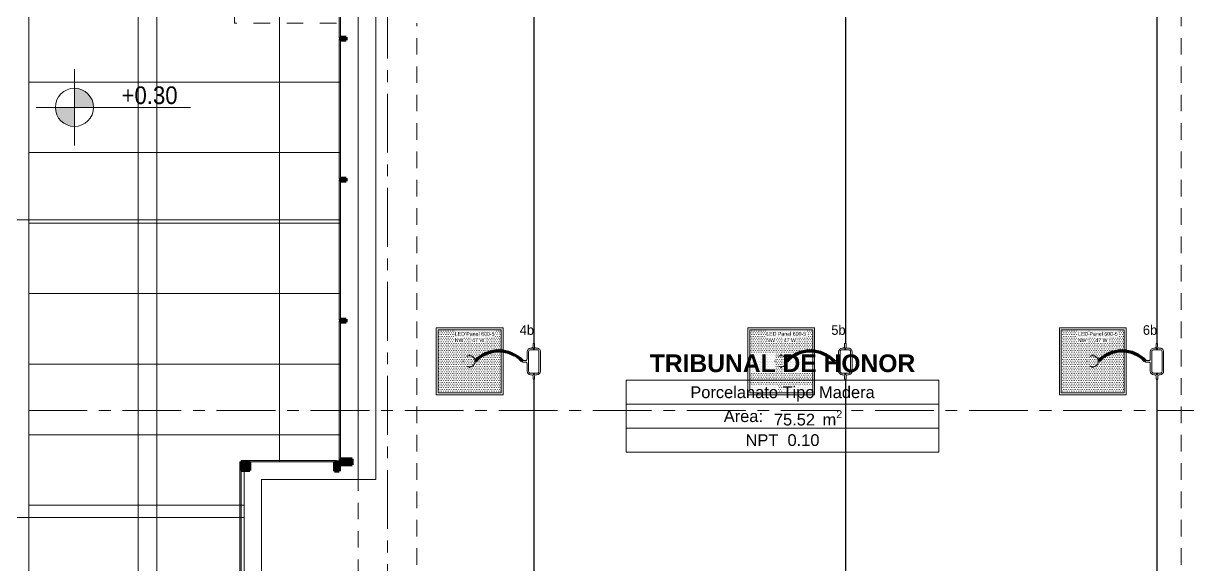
# Model space of a CAD drawing. Header units: inches. Extents: x -38 to 5698, y -33 to 92.
# Drawn here: x 6.22 to 16.13, y 33.09 to 37.7 of the extents above; entities that cross this region are included whole.
import ezdxf
from ezdxf.lldxf.tags import DXFTag

# ---------------------------------------------------------------- set-up
doc = ezdxf.new("R2010")
doc.units = ezdxf.units.IN
doc.header["$MEASUREMENT"] = 0
doc.set_wipeout_variables(frame=1)
for name, pattern in [('CONTINUA', [0]), ('DASHED', [0.75, 0.5, -0.25]), ('Hidden Line', [0.195611, 0.141111, -0.0545]), ('HIDDEN2', [0.1875, 0.125, -0.0625]), ('Punto & Raya', [0.65, 0.5, -0.075, 0, -0.075]), ('Rayas', [0.282222, 0.141111, -0.141111]), ('Wipeout_Contour', [1, 0, -1])]:
    doc.linetypes.add(name, pattern=pattern)
for name, color, linetype, lineweight in [('00_IE_Luminarias', 6, 'Continuous', 30), ('ALUMBRADO_CONDUIT', 30, 'CONDUIT1', 30), ('Bancas', 1, 'Continuous', 13), ('CABLEADO EXT.', 3, 'PVCSUBT', 30), ('Luminarias', 5, 'Continuous', 20), ('Simb_Alumbrado', 140, 'CONTINUA', 30)]:
    doc.layers.add(name, color=color, linetype=linetype, lineweight=lineweight)
for name, color, linetype in [('02 _ ARQ _ ALB _ Ejes Generales', 7, 'Continuous'), ('02 _ ARQ _ ZON _ Espacio.3D', 7, 'Continuous'), ('08 _ STR _ EXT _ 07 Losa Aligerada', 7, 'Continuous'), ('08 _ STR _ EXT _ 09 Vigas', 7, 'Continuous'), ('Acabado - Muros', 7, 'Continuous'), ('ESQUEMAS', 7, 'Continuous'), ('Estructura - 03 LOSA', 7, 'Continuous'), ('Estructura - 04 MURO', 7, 'Continuous'), ('Marcador - Secciones', 251, 'Continuous')]:
    doc.layers.add(name, color=color, linetype=linetype)
doc.styles.add('Estilo_Generado_1', font='swisseb.ttf')
doc.styles.add('Estilo_Generado_4', font='swisse.ttf')
doc.styles.add('Estilo_Generado_7', font='swisse.ttf')
doc.styles.add('{18b73a54-fa43-428c-adcb-c1c7bbdf2c84}', font='Simplex.shx')
tags = doc.linetypes.add('CONDUIT1', pattern='A,1,-0.19772,["con",{18b73a54-fa43-428c-adcb-c1c7bbdf2c84},S=0.2,R=0,X=0,Y=-0.065594],-0.593642', length=1.791362).pattern_tags.tags
tags[6] = DXFTag(74, 10)
tags = doc.linetypes.add('PVCSUBT', pattern='A,0.6,-0.3,0.6,-0.075691,["PVC",Standard,S=0.2,R=0,X=0,Y=-0.093724],-0.621005', length=2.196696).pattern_tags.tags
tags[10] = DXFTag(74, 10)

# ---------------------------------------------------------------- blocks, each defined once
blk = doc.blocks.new('*U270')
at = {"layer": 'Luminarias', "linetype": 'DASHED', "lineweight": 0, "ltscale": 0.05}
blk.add_lwpolyline([(0, -0.0045), (0, 0.0045)], dxfattribs=at)
blk = doc.blocks.new('*U271')
at = {"color": 0, "linetype": 'ByBlock', "lineweight": -2, "transparency": 16777216}
for p, rotation in [((-0.05, 0), 90), ((0, -0.05), 180), ((0.05, 0), 269.9999999999999)]:
    blk.add_blockref('*U270', p, dxfattribs=dict(at, rotation=rotation))
blk.add_blockref('*U270', (0, 0.05), dxfattribs=at)
blk = doc.blocks.new('PANEL LED 50W')
at = {"layer": 'Luminarias'}
h = blk.add_hatch(dxfattribs=at)
h.set_pattern_fill('DOTS', color=4, scale=0.009097)
h.set_pattern_definition([(0, (0, -2e-14), (0.0072206, 0.01444116), [0, -0.01444116])])
h.paths.add_polyline_path([(-0.2574, -0.2574), (0.2574, -0.2574), (0.2574, 0.2574), (-0.2574, 0.2574)])
h.paths.add_polyline_path([(-0.1296, 0.0974), (0.1849, 0.0974), (0.1849, 0.2469), (-0.1296, 0.2469)], flags=24)
at = {"layer": 'Luminarias', "color": 4, "lineweight": 0}
for points in [[(-0.2729, 0.2729), (0.2729, 0.2729), (0.2729, -0.2729), (-0.2729, -0.2729)], [(-0.2574, -0.2574), (0.2574, -0.2574), (0.2574, 0.2574), (-0.2574, 0.2574)]]:
    blk.add_lwpolyline(points, close=True, dxfattribs=at)
at = {"layer": 'Luminarias', "color": 4, "linetype": 'DASHED', "lineweight": 0, "ltscale": 0.01}
blk.add_circle((0, 0), 0.0455, dxfattribs=at)
at = {"color": 4}
blk.add_blockref('*U271', (0, 0), dxfattribs=at)
at = {"layer": 'Luminarias', "color": 4, "insert": (-0.1218, 0.2392), "char_height": 0.030929, "width": 0.382855, "attachment_point": 1}
blk.add_mtext('{\\Ftxt|c0;LED Panel 600-5 - NW      47 W}', dxfattribs=at)
blk = doc.blocks.new('oval t')
at = {"layer": 'Simb_Alumbrado', "lineweight": 13}
blk.add_lwpolyline([(0.0141, 0.0102, -0.414214), (0.0041, 0.0202), (0.0041, 0.0416), (-0.0056, 0.0416), (-0.0056, 0.0202, -0.414214), (-0.0156, 0.0102), (-0.0659, 0.0102, 0.414214), (-0.0899, -0.0138), (-0.0899, -0.0183, -0.414214), (-0.1019, -0.0303), (-0.1213, -0.0303), (-0.1213, -0.04), (-0.1016, -0.04, -0.451917), (-0.0897, -0.0535, 0.451917), (-0.0659, -0.0805), (0.0659, -0.0805, 0.414214), (0.0899, -0.0566), (0.0899, -0.0512, -0.398753), (0.1019, -0.0401), (0.1213, -0.0401), (0.1213, -0.0304), (0.1019, -0.0304, -0.368669), (0.0899, -0.0176), (0.0899, -0.0138, 0.414214), (0.0659, 0.0102), (0.0141, 0.0102)], format="xyb", dxfattribs=at)
blk.add_lwpolyline([(-0.0659, 0), (0.0659, 0, -0.414214), (0.0797, -0.0138), (0.0797, -0.0566, -0.414214), (0.0659, -0.0703), (-0.0659, -0.0703, -0.414214), (-0.0797, -0.0566), (-0.0797, -0.0138, -0.414214)], format="xyb", close=True, dxfattribs=at)
for points in [[(-0.0911, -0.0352), (-0.0828, -0.0352)], [(-0.0869, -0.031), (-0.0869, -0.0394)], [(0.0837, -0.0352), (0.0921, -0.0352)], [(0.0879, -0.031), (0.0879, -0.0394)]]:
    blk.add_lwpolyline(points, dxfattribs=at)
for centre in [(-0.0869, -0.0352), (0.0879, -0.0352)]:
    blk.add_circle(centre, 0.00419, dxfattribs=at)

msp = doc.modelspace()

# ---------------------------------------------------------------- hatches: boundary and pattern name
at = {"linetype": 'Continuous', "lineweight": 13, "true_color": 0x636466}
for points in [[(6.6582, 36.9847), (6.8207, 36.9847), (6.8083, 37.0469), (6.7731, 37.0996), (6.7204, 37.1348), (6.6582, 37.1472)], [(6.6582, 36.9847), (6.4957, 36.9847), (6.5081, 36.9225), (6.5433, 36.8698), (6.596, 36.8346), (6.6582, 36.8222)]]:
    msp.add_hatch(color=251, dxfattribs=at).paths.add_polyline_path(points)
at = {"layer": 'Estructura - 03 LOSA', "linetype": 'Continuous', "lineweight": 13}
h = msp.add_hatch(dxfattribs=at)
h.set_pattern_fill('CEMENTO_PULIDO_Y_BRUÑADO_FA', color=251, style=0, pattern_type=2)
h.set_pattern_definition([(360, (3.7574, 18.3027), (0, 2.53199), []), (90, (3.7574, 18.3027), (-3.6, 0), [])])
h.paths.add_polyline_path([(2.17, 26.0501), (8.8212, 26.0501), (8.8218, 29.4531), (8.822, 30.7001), (8.2502, 30.7001), (8.25, 33.82), (9.07, 33.82), (9.07, 39.9), (23.57, 39.9), (51.57, 39.9), (51.57, 23.3822), (52.92, 23.3822), (52.92, 40.85), (9.07, 40.85), (2.17, 40.85)])

# ---------------------------------------------------------------- linework, layer by layer
at = {"color": 251, "linetype": 'Continuous', "lineweight": 13, "true_color": 0x636466}
for p, q in [((6.6582, 36.6597), (6.6582, 37.3097)), ((6.3332, 36.9847), (7.6445, 36.9847))]:
    msp.add_line(p, q, dxfattribs=at)
msp.add_circle((6.6582, 36.9847), 0.1625, dxfattribs=at)
at = {"layer": '02 _ ARQ _ ALB _ Ejes Generales', "color": 251, "linetype": 'Punto & Raya', "lineweight": 13}
msp.add_line((9.32, 45.9), (9.32, 2.05), dxfattribs=at)
at = {"layer": '02 _ ARQ _ ZON _ Espacio.3D', "color": 252, "linetype": 'Continuous', "lineweight": 13}
for p, q in [((11.3516, 34.6636), (11.3516, 34.0529)), ((11.3516, 34.6636), (14.0081, 34.6636)), ((14.0081, 34.0529), (14.0081, 34.6636)), ((14.0081, 34.46), (11.3516, 34.46)), ((11.3516, 34.2565), (14.0081, 34.2565)), ((14.0081, 34.0529), (11.3516, 34.0529))]:
    msp.add_line(p, q, dxfattribs=at)
at = {"layer": '02 _ ARQ _ ZON _ Espacio.3D', "color": 254, "linetype": 'Continuous', "lineweight": 0, "flags": 128}
msp.add_lwpolyline([(8.25, 30.9531), (9.57, 30.9531), (9.57, 30.2), (10.07, 30.2), (10.07, 29.75), (16.07, 29.75), (16.07, 31.0002), (16.52, 31.0002), (16.5199, 39), (16.0699, 39), (16.07, 39.9), (9.97, 39.9), (9.97, 39.4), (9.57, 39.4), (9.57, 39), (9.07, 39), (9.07, 33.82), (8.25, 33.82)], close=True, dxfattribs=at)
at = {"layer": '08 _ STR _ EXT _ 07 Losa Aligerada', "color": 254, "linetype": 'Rayas', "lineweight": 18, "flags": 128}
msp.add_lwpolyline([(8.17, 27.9392), (7.67, 27.9392), (7.67, 5.8), (25.2353, 5.8), (25.2353, 7.2), (30.4315, 7.2), (30.4315, 6.0005), (37.07, 6.0005), (37.07, 3.3753), (44.57, 3.3753), (44.57, 6.05), (52.32, 6.05), (52.32, 14.9999), (51.57, 14.9999), (51.57, 18.1001), (51.57, 18.1001), (51.57, 20.35), (46.67, 20.35), (46.67, 22.35), (46.67, 22.6), (46.67, 24.5), (46.67, 24.75), (46.67, 26.75), (51.57, 26.75), (51.57, 29.7), (51.57, 29.7), (51.57, 35.2005), (52.52, 35.2005), (52.52, 41.1), (38.9553, 41.1), (38.9553, 40.8001), (34.0478, 40.8001), (34.0478, 40.5001), (23.37, 40.5001), (23.37, 43.8736), (16.2699, 43.8736), (16.2699, 39.9), (11.1201, 39.9), (11.1201, 40.95), (8.02, 40.95), (8.02, 37.7), (9.07, 37.7), (9.07, 33.9), (8.17, 33.9)], close=True, dxfattribs=at)
at = {"layer": '08 _ STR _ EXT _ 07 Losa Aligerada', "color": 254, "linetype": 'Continuous', "lineweight": 18, "flags": 128}
msp.add_lwpolyline([(51.57, 39.9), (9.07, 39.9), (9.07, 33.82), (8.25, 33.82), (8.25, 30.7), (9.07, 30.7), (9.07, 17.4)], dxfattribs=at)
at = {"layer": '08 _ STR _ EXT _ 09 Vigas', "color": 251, "linetype": 'Hidden Line', "lineweight": 13}
for p, q in [((16.07, 30.2), (16.07, 39.4)), ((9.57, 30.2), (9.57, 37.7))]:
    msp.add_line(p, q, dxfattribs=at)
at = {"layer": 'ALUMBRADO_CONDUIT', "color": 30, "lineweight": 30, "ltscale": 0.4, "true_color": 0xf26722}
for p, q in [((10.5645, 37.9789), (10.5644, 34.9761)), ((13.2145, 37.9789), (13.2144, 34.9761)), ((15.8645, 37.9789), (15.8644, 34.9761)), ((10.5645, 34.6719), (10.5645, 31.5928)), ((13.2145, 34.6719), (13.2145, 31.5928)), ((15.8645, 34.6719), (15.8645, 31.5928))]:
    msp.add_line(p, q, dxfattribs=at)
at = {"layer": 'CABLEADO EXT.', "color": 3, "lineweight": 80}
for centre in [(10.2671, 34.6377), (12.9171, 34.6377), (15.5671, 34.6377)]:
    msp.add_arc(centre, 0.2747, 42.972, 137.028, dxfattribs=at)

# ---------------------------------------------------------------- block references
at = {"layer": 'ALUMBRADO_CONDUIT', "xscale": 1.041283452965173, "yscale": 1.041283452965173, "zscale": 1.041283452965173}
for p in [(10.0188, 34.825), (12.6688, 34.825), (15.3187, 34.825)]:
    msp.add_blockref('PANEL LED 50W', p, dxfattribs=at)
at = {"layer": 'Bancas', "color": 252, "true_color": 0x939598, "xscale": -1.253906979044094, "yscale": 1.253906979044094, "zscale": 1.253906979044094, "rotation": 90}
for p in [(10.5203, 34.824), (13.1703, 34.824), (15.8203, 34.824)]:
    msp.add_blockref('oval t', p, dxfattribs=at)

# ---------------------------------------------------------------- texts
at = {"color": 251, "lineweight": 13, "true_color": 0x636466, "insert": (7.0582, 37.0108), "char_height": 0.15, "attachment_point": 7, "style": 'Estilo_Generado_4'}
msp.add_mtext('\\A1;{\\W0.900000x;\\pql;\\fSwis721 Ex BT|b0|i0|c0|p34;+0.30}', dxfattribs=at)
at = {"layer": '00_IE_Luminarias', "color": 6, "linetype": 'HIDDEN2'}
for s, p in [('4b', (10.4449, 35.0501, -7756.3796)), ('5b', (13.0949, 35.0501, -7756.3796)), ('6b', (15.7449, 35.0501, -7756.3796))]:
    msp.add_text(s, height=0.08174, dxfattribs=at).set_placement(p)
at = {"layer": '02 _ ARQ _ ZON _ Espacio.3D', "color": 252, "lineweight": 25, "attachment_point": 2}
for s, insert, char_height, style in [('\\A1;{\\pqc;\\pt0;\\fSwis721 Ex BT|b1|i0|c0|p34;TRIBUNAL DE HONOR}', (12.6799, 34.8835), 0.15, 'Estilo_Generado_1'), ('\\A1;{\\pqc;\\pt0;\\fSwis721 Ex BT|b1|i0|c0|p34;}', (14.0081, 34.9283), 0.15, 'Estilo_Generado_1'), ('\\A1;{\\pqc;\\pt0;\\fSwis721 Ex BT|b0|i0|c238|p34;}', (11.7542, 34.6433), 0.1, 'Estilo_Generado_7'), ('\\A1;{\\pqc;\\pt0;\\fSwis721 Ex BT|b0|i0|c238|p34;Porcelanato Tipo Madera}', (12.6799, 34.6118), 0.1, 'Estilo_Generado_7'), ('\\A1;{\\pqc;\\pt0;\\fSwis721 Ex BT|b0|i0|c238|p34;Area: }', (12.3471, 34.4083), 0.1, 'Estilo_Generado_7'), ('\\A1;{\\pqc;\\pt0,0.3;\\fSwis721 Ex BT|b0|i0|c238|p34;75.52\\fSwis721 Ex BT|b0|i0|c238|p34;\\A1{\\H.66x;\\S^  ;}\\fSwis721 Ex BT|b0|i0|c238|p34; m\\fSwis721 Ex BT|b0|i0|c238|p34;\\A1{\\H.66x;\\S2^  ;}}', (12.8975, 34.4083), 0.1, 'Estilo_Generado_7'), ('\\A1;{\\pqc;\\pt0;\\fSwis721 Ex BT|b0|i0|c238|p34;}', (12.3224, 34.2361), 0.1, 'Estilo_Generado_7'), ('\\A1;{\\pqc;\\pt0;\\fSwis721 Ex BT|b0|i0|c238|p34;NPT  0.10}', (12.6799, 34.2047), 0.1, 'Estilo_Generado_7')]:
    msp.add_mtext(s, dxfattribs=dict(at, insert=insert, char_height=char_height, style=style))

# ---------------------------------------------------------------- next in the draw order: wipeouts: each hides what was drawn before it
at = {"color": 254, "linetype": 'Wipeout_Contour', "lineweight": 0, "ltscale": 104.767054}
msp.add_wipeout([(8.92, 33.97), (8.92, 33.82), (9.07, 33.82)], dxfattribs=at).dxf.layer = 'Estructura - 04 MURO'

# ---------------------------------------------------------------- next in the draw order: wipeouts: each hides what was drawn before it
at = {"color": 254, "linetype": 'Wipeout_Contour', "lineweight": 0, "ltscale": 232.603128}
msp.add_wipeout([(8.92, 33.97), (9.07, 33.97), (9.07, 39), (9.07, 39), (9.07, 39.9), (8.92, 39.9)], dxfattribs=at).dxf.layer = 'Estructura - 04 MURO'

# ---------------------------------------------------------------- next in the draw order: hatches: boundary and pattern name
at = {"layer": 'Acabado - Muros', "linetype": 'Continuous', "lineweight": 9}
for points in [[(8.91, 38.765), (8.91, 37.575), (8.92, 37.575), (8.92, 38.765)], [(8.91, 37.565), (8.91, 36.375), (8.92, 36.375), (8.92, 37.565)], [(8.91, 36.365), (8.91, 35.175), (8.92, 35.175), (8.92, 36.365)]]:
    msp.add_hatch(color=250, dxfattribs=at).paths.add_polyline_path(points)
at = {"layer": 'Acabado - Muros', "linetype": 'Continuous', "lineweight": 0}
for points in [[(8.97, 37.5825), (8.92, 37.5825), (8.92, 37.5575), (8.97, 37.5575)], [(8.97, 36.3825), (8.92, 36.3825), (8.92, 36.3575), (8.97, 36.3575)], [(8.97, 35.1825), (8.92, 35.1825), (8.92, 35.1575), (8.97, 35.1575)]]:
    msp.add_hatch(color=254, dxfattribs=at).paths.add_polyline_path(points)

# ---------------------------------------------------------------- next in the draw order: linework, layer by layer
at = {"layer": 'Acabado - Muros', "color": 7, "linetype": 'Continuous', "lineweight": 60}
for p, q in [((8.92, 37.5825), (8.92, 37.5575)), ((8.97, 37.5825), (8.92, 37.5825)), ((8.97, 37.5575), (8.92, 37.5575)), ((8.97, 37.5825), (8.97, 37.5575)), ((8.92, 36.3825), (8.92, 36.3575)), ((8.97, 36.3825), (8.92, 36.3825)), ((8.97, 36.3575), (8.92, 36.3575)), ((8.97, 36.3825), (8.97, 36.3575)), ((8.92, 35.1825), (8.92, 35.1575)), ((8.97, 35.1825), (8.92, 35.1825)), ((8.97, 35.1575), (8.92, 35.1575)), ((8.97, 35.1825), (8.97, 35.1575))]:
    msp.add_line(p, q, dxfattribs=at)
at = {"layer": 'Acabado - Muros', "color": 7, "linetype": 'Continuous', "lineweight": 13, "flags": 128}
for points in [[(8.91, 38.765), (8.92, 38.765), (8.92, 37.575), (8.91, 37.575)], [(8.91, 37.565), (8.92, 37.565), (8.92, 36.375), (8.91, 36.375)], [(8.91, 36.365), (8.92, 36.365), (8.92, 35.175), (8.91, 35.175)]]:
    msp.add_lwpolyline(points, close=True, dxfattribs=at)
at = {"layer": 'Marcador - Secciones', "color": 251, "linetype": 'Punto & Raya', "lineweight": 13}
msp.add_line((4.6666, 34.4067), (55.9402, 34.4067), dxfattribs=at)

# ---------------------------------------------------------------- next in the draw order: wipeouts: each hides what was drawn before it
at = {"color": 254, "linetype": 'Wipeout_Contour', "lineweight": 0, "ltscale": 105.660484}
msp.add_wipeout([(9.07, 33.97), (8.92, 33.97), (9.07, 33.82)], dxfattribs=at).dxf.layer = 'Estructura - 04 MURO'

# ---------------------------------------------------------------- next in the draw order: hatches: boundary and pattern name
at = {"layer": 'Acabado - Muros', "linetype": 'Continuous', "lineweight": 9}
msp.add_hatch(color=250, dxfattribs=at).paths.add_polyline_path([(8.91, 35.165), (8.91, 33.975), (8.92, 33.975), (8.92, 35.165)])
at = {"layer": 'Acabado - Muros', "linetype": 'Continuous', "lineweight": 0}
msp.add_hatch(color=254, dxfattribs=at).paths.add_polyline_path([(9.02, 33.995), (8.92, 33.995), (8.92, 33.945), (9.02, 33.945)])
at = {"layer": 'Estructura - 03 LOSA', "linetype": 'Continuous', "lineweight": 13}
h = msp.add_hatch(dxfattribs=at)
h.set_pattern_fill('BALDOSA_60X120_0002', color=251, style=0, pattern_type=2)
h.set_pattern_definition([(0, (0, 0), (0, 0.6), []), (90, (0, 0), (-1.2, 0), [])])
h.paths.add_polyline_path([(6.2702, 30.6067), (8.1, 30.6067), (8.1, 33.97), (8.92, 33.97), (8.92, 40.05), (23.57, 40.05), (23.57, 40.85), (6.2702, 40.85)])

# ---------------------------------------------------------------- next in the draw order: linework, layer by layer
at = {"layer": '08 _ STR _ EXT _ 09 Vigas', "color": 251, "linetype": 'Hidden Line', "lineweight": 13}
msp.add_line((9.07, 7.2), (9.07, 37.7), dxfattribs=at)
at = {"layer": 'Acabado - Muros', "color": 7, "linetype": 'Continuous', "lineweight": 60}
for p, q in [((8.92, 33.995), (8.92, 33.945)), ((9.02, 33.995), (8.92, 33.995)), ((9.02, 33.995), (9.02, 33.945)), ((9.02, 33.945), (8.92, 33.945))]:
    msp.add_line(p, q, dxfattribs=at)
at = {"layer": 'Acabado - Muros', "color": 7, "linetype": 'Continuous', "lineweight": 13, "flags": 128}
msp.add_lwpolyline([(8.91, 35.165), (8.92, 35.165), (8.92, 33.975), (8.91, 33.975)], close=True, dxfattribs=at)
at = {"layer": 'Estructura - 03 LOSA', "color": 7, "linetype": 'Continuous', "lineweight": 18, "flags": 128}
msp.add_lwpolyline([(6.2702, 40.85), (6.2702, 30.6067), (8.1, 30.6067), (8.1, 33.97), (8.92, 33.97), (8.92, 40.05), (23.57, 40.05), (23.57, 40.85)], dxfattribs=at)
at = {"layer": 'Estructura - 04 MURO', "color": 7, "linetype": 'Continuous', "lineweight": 13, "flags": 128}
for points in [[(8.92, 40.05), (8.92, 33.97)], [(9.07, 33.82), (9.07, 39)]]:
    msp.add_lwpolyline(points, dxfattribs=at)

# ---------------------------------------------------------------- next in the draw order: wipeouts: each hides what was drawn before it
at = {"color": 254, "linetype": 'Wipeout_Contour', "lineweight": 0, "ltscale": 104.150828}
msp.add_wipeout([(8.25, 33.82), (8.1, 33.97), (8.1, 33.82)], dxfattribs=at).dxf.layer = 'Estructura - 04 MURO'

# ---------------------------------------------------------------- next in the draw order: wipeouts: each hides what was drawn before it
at = {"color": 254, "linetype": 'Wipeout_Contour', "lineweight": 0, "ltscale": 139.876026}
msp.add_wipeout([(8.25, 33.82), (8.92, 33.82), (8.92, 33.97), (8.25, 33.97)], dxfattribs=at).dxf.layer = 'Estructura - 04 MURO'

# ---------------------------------------------------------------- next in the draw order: hatches: boundary and pattern name
at = {"layer": 'Acabado - Muros', "linetype": 'Continuous', "lineweight": 0}
msp.add_hatch(color=254, dxfattribs=at).paths.add_polyline_path([(8.8706, 33.89), (8.9106, 33.89), (8.9106, 33.97), (8.8706, 33.97)])

# ---------------------------------------------------------------- next in the draw order: linework, layer by layer
at = {"layer": 'Acabado - Muros', "color": 7, "linetype": 'Continuous', "lineweight": 60}
for p, q in [((8.8706, 33.97), (8.8706, 33.89)), ((8.9106, 33.97), (8.8706, 33.97)), ((8.9106, 33.97), (8.9106, 33.89)), ((8.9106, 33.89), (8.8706, 33.89))]:
    msp.add_line(p, q, dxfattribs=at)

# ---------------------------------------------------------------- next in the draw order: wipeouts: each hides what was drawn before it
at = {"color": 254, "linetype": 'Wipeout_Contour', "lineweight": 0, "ltscale": 105.069403}
msp.add_wipeout([(8.25, 33.97), (8.1, 33.97), (8.25, 33.82)], dxfattribs=at).dxf.layer = 'Estructura - 04 MURO'

# ---------------------------------------------------------------- next in the draw order: hatches: boundary and pattern name
at = {"layer": 'Acabado - Muros', "linetype": 'Continuous', "lineweight": 9}
msp.add_hatch(color=250, dxfattribs=at).paths.add_polyline_path([(8.8856, 33.98), (8.075, 33.98), (8.075, 33.97), (8.8856, 33.97)])
at = {"layer": 'Acabado - Muros', "linetype": 'Continuous', "lineweight": 13}
msp.add_hatch(color=253, dxfattribs=at).paths.add_polyline_path([(8.15, 33.97), (8.075, 33.97), (8.075, 33.895), (8.15, 33.895)])

# ---------------------------------------------------------------- next in the draw order: linework, layer by layer
at = {"layer": 'Acabado - Muros', "color": 7, "linetype": 'Continuous', "lineweight": 60}
for p, q in [((8.075, 33.97), (8.075, 33.895)), ((8.15, 33.97), (8.075, 33.97)), ((8.15, 33.97), (8.15, 33.895)), ((8.15, 33.895), (8.075, 33.895))]:
    msp.add_line(p, q, dxfattribs=at)
at = {"layer": 'Acabado - Muros', "color": 7, "linetype": 'Continuous', "lineweight": 13, "flags": 128}
for points in [[(8.065, 33.97), (8.8856, 33.97)], [(8.075, 33.98), (8.8856, 33.98), (8.8856, 33.97)]]:
    msp.add_lwpolyline(points, dxfattribs=at)
at = {"layer": 'Estructura - 04 MURO', "color": 7, "linetype": 'Continuous', "lineweight": 13, "flags": 128}
for points in [[(8.92, 33.97), (8.1, 33.97)], [(8.25, 33.82), (9.07, 33.82)]]:
    msp.add_lwpolyline(points, dxfattribs=at)

# ---------------------------------------------------------------- next in the draw order: wipeouts: each hides what was drawn before it
at = {"color": 254, "linetype": 'Wipeout_Contour', "lineweight": 0, "ltscale": 133.16257}
msp.add_wipeout([(8.1, 33.82), (8.1, 30.7222), (8.25, 30.7222), (8.25, 33.82)], dxfattribs=at).dxf.layer = 'Estructura - 04 MURO'

# ---------------------------------------------------------------- next in the draw order: hatches: boundary and pattern name
at = {"layer": 'Acabado - Muros', "linetype": 'Continuous', "lineweight": 9}
msp.add_hatch(color=250, dxfattribs=at).paths.add_polyline_path([(8.065, 33.97), (8.065, 32.98), (8.075, 32.98), (8.075, 33.97)])

# ---------------------------------------------------------------- next in the draw order: linework, layer by layer
at = {"layer": 'Acabado - Muros', "color": 7, "linetype": 'Continuous', "lineweight": 13, "flags": 128}
msp.add_lwpolyline([(8.075, 33.98), (8.075, 32.98), (8.065, 32.98), (8.065, 33.97)], dxfattribs=at)
at = {"layer": 'ESQUEMAS', "color": 7, "linetype": 'Continuous', "lineweight": 13, "flags": 128}
msp.add_lwpolyline([(51.42, 7.35), (9.22, 7.35), (9.22, 8.15), (6.5201, 8.15), (6.5201, 8.9), (9.22, 8.9), (9.22, 12.275), (6.5201, 12.275), (6.5201, 13.025), (9.22, 13.025), (9.22, 16.4), (6.5201, 16.4), (6.5201, 17.15), (9.22, 17.15), (9.22, 30.9531), (8.25, 30.9531), (8.25, 33.82), (9.22, 33.82), (9.22, 39.75), (51.42, 39.75), (51.42, 17.9501), (52.77, 17.9501), (52.77, 15.1499), (51.42, 15.1499)], close=True, dxfattribs=at)
at = {"layer": 'Estructura - 03 LOSA', "color": 7, "linetype": 'Continuous', "lineweight": 18, "flags": 128}
msp.add_lwpolyline([(2.17, 26.0501), (8.8212, 26.0501), (8.822, 30.7001), (8.2502, 30.7001), (8.25, 33.82), (9.07, 33.82), (9.07, 39.9), (51.57, 39.9)], dxfattribs=at)
at = {"layer": 'Estructura - 04 MURO', "color": 7, "linetype": 'Continuous', "lineweight": 13}
msp.add_line((8.1, 33.97), (8.1, 30.7222), dxfattribs=at)
at = {"layer": 'Estructura - 04 MURO', "color": 7, "linetype": 'Continuous', "lineweight": 13, "flags": 128}
msp.add_lwpolyline([(8.25, 30.7222), (8.25, 33.82)], dxfattribs=at)

doc.saveas('drawing.dxf')
